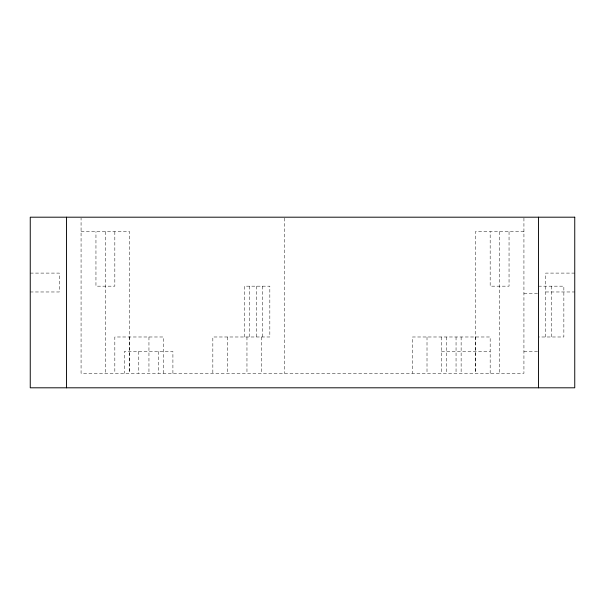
<?xml version="1.0" encoding="UTF-8"?>
<svg xmlns="http://www.w3.org/2000/svg" width="605" height="605" viewBox="0 0 605 605"><rect width="100%" height="100%" fill="white"/><g stroke="black" fill="none" stroke-linecap="round" stroke-linejoin="round"><path stroke-width="0.45" stroke-dasharray="3.02 2.27" d="M81.07 231.715L129.712 231.715L129.712 373.285M523.93 231.715L475.288 231.715L475.288 373.285M30.25 273.097L59.29 273.097L59.29 291.973L30.25 291.973M574.75 273.097L545.71 273.097L545.71 336.985M538.45 286.165L563.86 286.165L563.86 336.985L538.45 336.985M545.71 291.973L574.75 291.973M523.93 293.425L537.542 293.425M441.529 351.505L490.171 351.505M523.93 351.505L537.542 351.505M551.518 286.165L551.518 336.985M523.93 218.102L523.93 373.285L81.07 373.285L81.07 218.102M509.047 231.715L509.047 286.165L490.171 286.165L490.171 231.715M499.609 231.715L499.609 373.285M490.171 373.285L490.171 336.985L412.489 336.985L412.489 373.285M475.651 336.985L475.651 373.285M461.131 336.985L461.131 373.285M456.049 336.985L456.049 373.285M446.611 336.985L446.611 373.285M441.529 336.985L441.529 373.285M427.009 336.985L427.009 373.285M284.35 218.133L284.35 373.285M262.57 286.165L262.57 336.985M261.481 336.985L261.481 373.285M256.762 286.165L256.762 336.985M249.502 286.165L249.502 336.985M246.961 336.985L246.961 373.285M244.42 336.985L244.42 286.165L269.83 286.165L269.83 336.985L212.839 336.985L212.839 373.285M227.359 336.985L227.359 373.285M172.909 373.285L172.909 351.505L124.267 351.505L124.267 373.285M163.471 373.285L163.471 336.985L114.829 336.985L114.829 373.285M158.389 351.505L158.389 373.285M148.951 336.985L148.951 373.285M138.787 351.505L138.787 373.285M129.349 336.985L129.349 373.285M114.829 231.715L114.829 286.165L95.953 286.165L95.953 231.715M105.391 231.715L105.391 373.285"/><path stroke-width="0.91" d="M538.45 217.195L538.45 387.805M66.55 217.195L66.55 387.805M574.75 217.195L30.25 217.195L30.25 387.805L574.75 387.805L574.75 217.195"/></g></svg>
